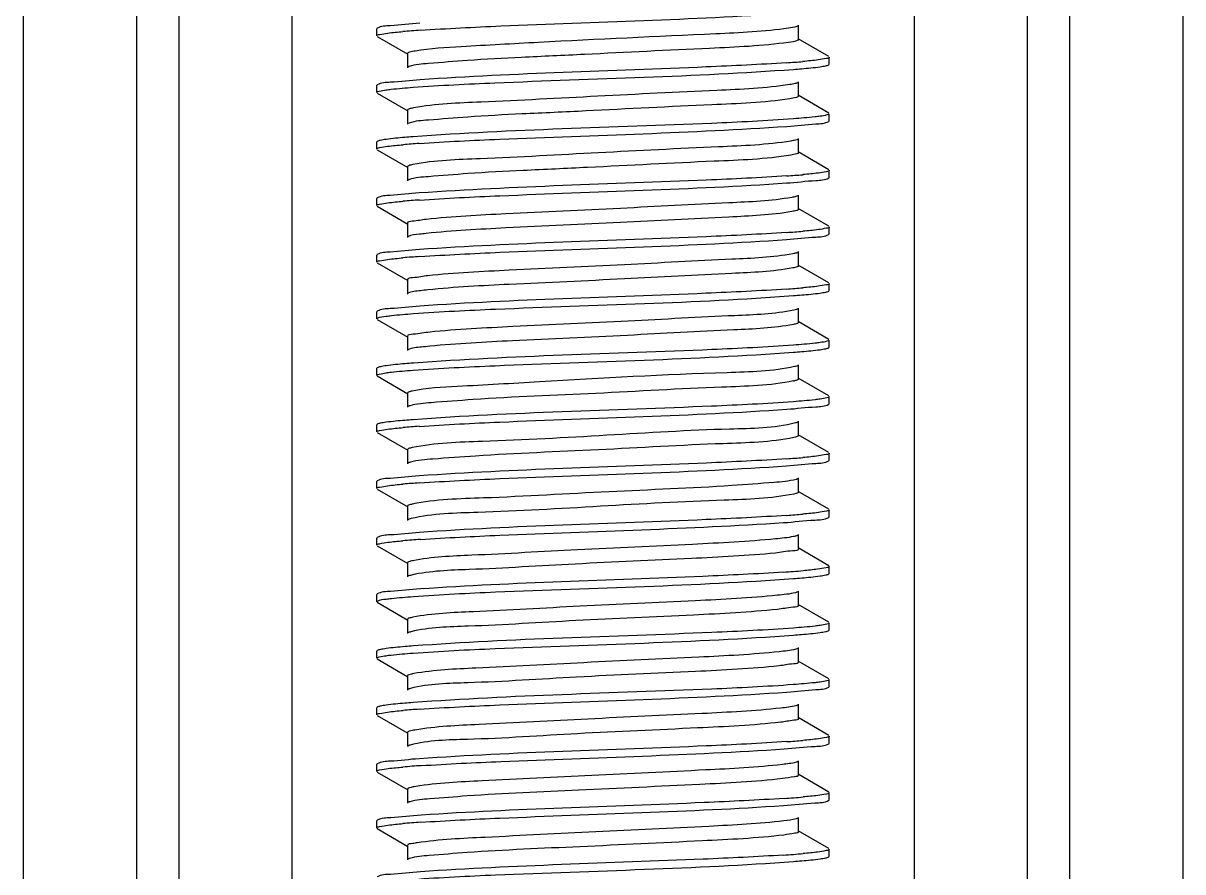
# Model space of a CAD drawing. Extents: x -409572 to -157272, y 600795 to 878326.
# Drawn here: x -397030.8 to -396725.7, y 819853.9 to 820077.1 of the extents above; entities that cross this region are included whole.
import ezdxf

# ---------------------------------------------------------------- set-up
doc = ezdxf.new("R2010")
doc.units = 0
doc.header["$LTSCALE"] = 1000
doc.header["$MEASUREMENT"] = 0
doc.layers.get('0').update_dxf_attribs({"linetype": 'CONTINUOUS'})

msp = doc.modelspace()

# ---------------------------------------------------------------- linework, layer by layer
at = {"linetype": 'CONTINUOUS'}
for p, q in [((-397030.76, 822308.34), (-397030.76, 819345.2)), ((-397000.99, 822308.34), (-397000.99, 819345.2)), ((-396989.83, 822308.34), (-396989.83, 819345.2)), ((-396960.07, 822308.34), (-396960.07, 819345.2)), ((-396796.35, 822308.34), (-396796.35, 819345.2)), ((-396766.59, 822308.34), (-396766.59, 819345.2)), ((-396755.43, 822308.34), (-396755.43, 819345.2)), ((-396725.66, 822308.34), (-396725.66, 819345.2)), ((-396826.73, 820072.83), (-396826.73, 820076.55)), ((-396937.6, 820075.78), (-396937.74, 820075.62)), ((-396937.74, 820073.76), (-396937.74, 820075.62)), ((-396937.74, 820073.76), (-396937.74, 820075.62)), ((-396937.6, 820073.59), (-396929.52, 820068.92)), ((-396818.82, 820068.34), (-396826.9, 820073.01)), ((-396929.69, 820069.11), (-396929.69, 820065.39)), ((-396818.68, 820066.32), (-396818.68, 820068.18)), ((-396818.68, 820066.32), (-396818.68, 820068.18)), ((-396818.82, 820066.15), (-396818.68, 820066.32)), ((-396826.73, 820057.94), (-396826.73, 820061.66)), ((-396937.6, 820060.9), (-396937.74, 820060.73)), ((-396937.74, 820058.87), (-396937.74, 820060.73)), ((-396937.74, 820058.87), (-396937.74, 820060.73)), ((-396937.6, 820058.71), (-396929.52, 820054.03)), ((-396818.82, 820053.46), (-396826.9, 820058.13)), ((-396929.69, 820054.22), (-396929.69, 820050.5)), ((-396818.68, 820051.43), (-396818.68, 820053.29)), ((-396818.68, 820051.43), (-396818.68, 820053.29)), ((-396929.25, 820050.81), (-396929.52, 820050.69)), ((-396818.82, 820051.27), (-396818.68, 820051.43)), ((-396937.6, 820046.01), (-396937.74, 820045.85)), ((-396937.74, 820043.99), (-396937.74, 820045.85)), ((-396937.74, 820043.99), (-396937.74, 820045.85)), ((-396826.73, 820043.06), (-396826.73, 820046.78)), ((-396937.6, 820043.83), (-396929.52, 820039.15)), ((-396818.82, 820038.57), (-396826.9, 820043.25)), ((-396929.69, 820039.34), (-396929.69, 820035.62)), ((-396818.68, 820036.55), (-396818.68, 820038.41)), ((-396818.68, 820036.55), (-396818.68, 820038.41)), ((-396929.28, 820035.92), (-396929.52, 820035.81)), ((-396818.82, 820036.39), (-396818.68, 820036.55)), ((-396937.6, 820031.13), (-396937.74, 820030.97)), ((-396937.74, 820029.11), (-396937.74, 820030.97)), ((-396937.74, 820029.11), (-396937.74, 820030.97)), ((-396826.73, 820028.18), (-396826.73, 820031.9)), ((-396937.6, 820028.94), (-396929.52, 820024.27)), ((-396818.82, 820023.69), (-396826.9, 820028.37)), ((-396929.69, 820024.46), (-396929.69, 820020.74)), ((-396818.82, 820021.5), (-396818.68, 820021.67)), ((-396818.68, 820021.67), (-396818.68, 820023.53)), ((-396818.68, 820021.67), (-396818.68, 820023.53)), ((-396937.6, 820016.25), (-396937.74, 820016.09)), ((-396937.74, 820014.22), (-396937.74, 820016.09)), ((-396937.74, 820014.22), (-396937.74, 820016.09)), ((-396826.73, 820013.29), (-396826.73, 820017.02)), ((-396937.6, 820014.06), (-396929.52, 820009.39)), ((-396818.82, 820008.81), (-396826.9, 820013.48)), ((-396929.69, 820009.57), (-396929.69, 820005.85)), ((-396818.82, 820006.62), (-396818.68, 820006.78)), ((-396818.68, 820006.78), (-396818.68, 820008.64)), ((-396818.68, 820006.78), (-396818.68, 820008.64)), ((-396937.6, 820001.37), (-396937.74, 820001.2)), ((-396937.74, 819999.34), (-396937.74, 820001.2)), ((-396937.74, 819999.34), (-396937.74, 820001.2)), ((-396826.73, 819998.41), (-396826.73, 820002.13)), ((-396937.6, 819999.18), (-396929.52, 819994.5)), ((-396818.82, 819993.92), (-396826.9, 819998.6)), ((-396929.69, 819994.69), (-396929.69, 819990.97)), ((-396818.82, 819991.74), (-396818.68, 819991.9)), ((-396818.68, 819991.9), (-396818.68, 819993.76)), ((-396818.68, 819991.9), (-396818.68, 819993.76)), ((-396937.6, 819986.48), (-396937.74, 819986.32)), ((-396937.74, 819984.46), (-396937.74, 819986.32)), ((-396937.74, 819984.46), (-396937.74, 819986.32)), ((-396826.73, 819983.53), (-396826.73, 819987.25)), ((-396937.6, 819984.3), (-396929.52, 819979.62)), ((-396818.82, 819979.04), (-396826.9, 819983.72)), ((-396929.69, 819979.81), (-396929.69, 819976.09)), ((-396818.68, 819977.02), (-396818.68, 819978.88)), ((-396818.68, 819977.02), (-396818.68, 819978.88)), ((-396818.82, 819976.85), (-396818.68, 819977.02)), ((-396937.6, 819971.6), (-396937.74, 819971.44)), ((-396937.74, 819969.58), (-396937.74, 819971.44)), ((-396937.74, 819969.58), (-396937.74, 819971.44)), ((-396826.73, 819968.65), (-396826.73, 819972.37)), ((-396937.6, 819969.41), (-396929.52, 819964.74)), ((-396827.59, 819968.21), (-396828.01, 819968.12)), ((-396818.82, 819964.16), (-396826.9, 819968.83)), ((-396929.69, 819964.92), (-396929.69, 819961.2)), ((-396818.68, 819962.13), (-396818.68, 819963.99)), ((-396818.68, 819962.13), (-396818.68, 819963.99)), ((-396818.82, 819961.97), (-396818.68, 819962.13)), ((-396826.73, 819953.76), (-396826.73, 819957.48)), ((-396937.6, 819956.72), (-396937.74, 819956.55)), ((-396937.74, 819954.69), (-396937.74, 819956.55)), ((-396937.74, 819954.69), (-396937.74, 819956.55)), ((-396937.6, 819954.53), (-396929.52, 819949.85)), ((-396827.42, 819953.38), (-396827.99, 819953.24)), ((-396818.82, 819949.27), (-396826.9, 819953.95)), ((-396929.69, 819950.04), (-396929.69, 819946.32)), ((-396818.68, 819947.25), (-396818.68, 819949.11)), ((-396818.68, 819947.25), (-396818.68, 819949.11)), ((-396818.82, 819947.09), (-396818.68, 819947.25)), ((-396826.73, 819938.88), (-396826.73, 819942.6)), ((-396937.6, 819941.83), (-396937.74, 819941.67)), ((-396937.74, 819939.81), (-396937.74, 819941.67)), ((-396937.74, 819939.81), (-396937.74, 819941.67)), ((-396937.6, 819939.65), (-396929.52, 819934.97)), ((-396818.82, 819934.39), (-396826.9, 819939.07)), ((-396929.69, 819935.16), (-396929.69, 819931.44)), ((-396818.68, 819932.37), (-396818.68, 819934.23)), ((-396818.68, 819932.37), (-396818.68, 819934.23)), ((-396818.82, 819932.21), (-396818.68, 819932.37)), ((-396937.6, 819926.95), (-396937.74, 819926.79)), ((-396937.74, 819924.93), (-396937.74, 819926.79)), ((-396937.74, 819924.93), (-396937.74, 819926.79)), ((-396826.73, 819924), (-396826.73, 819927.72)), ((-396937.6, 819924.76), (-396929.52, 819920.09)), ((-396818.82, 819919.51), (-396826.9, 819924.18)), ((-396929.69, 819920.28), (-396929.69, 819916.56)), ((-396818.68, 819917.49), (-396818.68, 819919.35)), ((-396818.68, 819917.49), (-396818.68, 819919.35)), ((-396818.82, 819917.32), (-396818.68, 819917.49)), ((-396937.6, 819912.07), (-396937.74, 819911.9)), ((-396937.74, 819910.04), (-396937.74, 819911.9)), ((-396937.74, 819910.04), (-396937.74, 819911.9)), ((-396826.73, 819909.11), (-396826.73, 819912.83)), ((-396937.6, 819909.88), (-396929.52, 819905.2)), ((-396818.82, 819904.63), (-396826.9, 819909.3)), ((-396929.69, 819905.39), (-396929.69, 819901.67)), ((-396818.82, 819902.44), (-396818.68, 819902.6)), ((-396818.68, 819902.6), (-396818.68, 819904.46)), ((-396818.68, 819902.6), (-396818.68, 819904.46)), ((-396937.6, 819897.18), (-396937.74, 819897.02)), ((-396937.74, 819895.16), (-396937.74, 819897.02)), ((-396937.74, 819895.16), (-396937.74, 819897.02)), ((-396826.73, 819894.23), (-396826.73, 819897.95)), ((-396937.6, 819895), (-396929.52, 819890.32)), ((-396818.82, 819889.74), (-396826.9, 819894.42)), ((-396929.69, 819890.51), (-396929.69, 819886.79)), ((-396818.82, 819887.56), (-396818.68, 819887.72)), ((-396818.68, 819887.72), (-396818.68, 819889.58)), ((-396818.68, 819887.72), (-396818.68, 819889.58)), ((-396937.6, 819882.3), (-396937.74, 819882.14)), ((-396937.74, 819880.28), (-396937.74, 819882.14)), ((-396937.74, 819880.28), (-396937.74, 819882.14)), ((-396826.73, 819879.35), (-396826.73, 819883.07)), ((-396937.6, 819880.11), (-396929.52, 819875.44)), ((-396818.82, 819874.86), (-396826.9, 819879.54)), ((-396929.69, 819875.63), (-396929.69, 819871.91)), ((-396818.82, 819872.67), (-396818.68, 819872.84)), ((-396818.68, 819872.84), (-396818.68, 819874.7)), ((-396818.68, 819872.84), (-396818.68, 819874.7)), ((-396937.6, 819867.42), (-396937.74, 819867.26)), ((-396937.74, 819865.39), (-396937.74, 819867.26)), ((-396937.74, 819865.39), (-396937.74, 819867.26)), ((-396826.73, 819864.46), (-396826.73, 819868.19)), ((-396937.6, 819865.23), (-396929.52, 819860.56)), ((-396818.82, 819859.98), (-396826.9, 819864.65)), ((-396929.69, 819860.74), (-396929.69, 819857.02)), ((-396818.68, 819857.95), (-396818.68, 819859.81)), ((-396818.68, 819857.95), (-396818.68, 819859.81)), ((-396818.82, 819857.79), (-396818.68, 819857.95))]:
    msp.add_line(p, q, dxfattribs=at)
for centre, radius, start, end in [((-396909.14, 819816.66), 259.16, 93.7954, 94.806), ((-396847.05, 820322.41), 256.29, 273.829, 274.8033), ((-396909.48, 819791.1), 254.94, 93.8436, 94.8035), ((-396846.93, 820291.22), 254.86, 273.8442, 274.8035), ((-396909.44, 819775.67), 255.49, 93.8362, 94.8047), ((-396847.01, 820277.24), 255.76, 273.8345, 274.8034), ((-396909.33, 819759.42), 256.86, 93.8204, 94.8056), ((-396847.04, 820262.84), 256.24, 273.8294, 274.8033), ((-396830.42, 819994.6), 11.85, 281.4996, 282.8069), ((-396909.48, 819716.69), 254.94, 93.8437, 94.8034), ((-396846.93, 820216.77), 254.82, 273.8446, 274.8035), ((-396909.44, 819701.28), 255.46, 93.8365, 94.8046), ((-396847, 820202.8), 255.74, 273.8348, 274.8034), ((-396909.05, 819681.51), 260.36, 93.7887, 94.801), ((-396848.1, 820201.75), 269.61, 273.6947, 274.7994), ((-396909.48, 819642.28), 254.93, 93.8438, 94.8034), ((-396846.93, 820142.32), 254.78, 273.845, 274.8036), ((-396908.77, 819618.47), 263.88, 93.753, 94.8001), ((-396847.85, 820139.08), 266.46, 273.7263, 274.8), ((-396909.04, 819606.98), 260.48, 93.7875, 94.801), ((-396848.09, 820127.24), 269.52, 273.6957, 274.7994)]:
    msp.add_arc(centre, radius, start, end, dxfattribs=at)
for points, knots in [([(-396926.3, 820075.25), (-396919.24, 820075.73), (-396887.12, 820077.27), (-396854.96, 820078.02), (-396829.93, 820079.72)], [0, 0, 0, 0, 0.21997, 1, 1, 1, 1]), ([(-396926.44, 820077.1), (-396929.02, 820076.93), (-396932.64, 820076.42), (-396936.59, 820076.36), (-396937.6, 820075.78)], [0, 0, 0, 0, 0.690434, 1, 1, 1, 1]), ([(-396826.9, 820076.36), (-396827.01, 820076.3), (-396827.82, 820076), (-396828.68, 820075.89), (-396829.41, 820075.78)], [0, 0, 0, 0, 0.145106, 1, 1, 1, 1]), ([(-396937.74, 820073.76), (-396937.74, 820074.03), (-396936.31, 820074.21), (-396935.59, 820074.4), (-396934.86, 820074.5)], [0, 0, 0, 0, 0.271456, 1, 1, 1, 1]), ([(-396829.41, 820075.78), (-396835.75, 820074.86), (-396857.72, 820073.87), (-396886.42, 820072.54), (-396912.76, 820071.07), (-396923.61, 820070.44), (-396927.6, 820069.78)], [0, 0, 0, 0, 0.195214, 0.66949, 0.876579, 1, 1, 1, 1]), ([(-396829.41, 820072.06), (-396836.28, 820071.07), (-396854.23, 820070.33), (-396877.64, 820069.13), (-396898.87, 820068.13), (-396912.58, 820067.47), (-396922.38, 820066.59), (-396927.59, 820066.26), (-396929.22, 820065.7)], [0, 0, 0, 0, 0.2081, 0.537452, 0.703534, 0.845734, 0.94828, 1, 1, 1, 1]), ([(-396826.73, 820072.83), (-396826.73, 820072.74), (-396827.67, 820072.12), (-396828.56, 820072.18), (-396829.41, 820072.06)], [0, 0, 0, 0, 0.090621, 1, 1, 1, 1]), ([(-396927.6, 820069.78), (-396928.13, 820069.7), (-396928.69, 820069.56), (-396929.69, 820069.31), (-396929.69, 820069.11)], [0, 0, 0, 0, 0.718866, 1, 1, 1, 1]), ([(-396818.68, 820068.18), (-396818.68, 820067.9), (-396820.11, 820067.73), (-396820.83, 820067.53), (-396821.56, 820067.44)], [0, 0, 0, 0, 0.27149, 1, 1, 1, 1]), ([(-396929.22, 820065.7), (-396929.28, 820065.68), (-396929.38, 820065.65), (-396929.48, 820065.6), (-396929.52, 820065.57)], [0, 0, 0, 0, 0.55363, 1, 1, 1, 1]), ([(-396928.2, 820060.23), (-396921.02, 820060.76), (-396887.66, 820062.39), (-396854.25, 820063.04), (-396828.12, 820064.96)], [0, 0, 0, 0, 0.21564, 1, 1, 1, 1]), ([(-396829.93, 820066.7), (-396836.96, 820066.22), (-396869.08, 820064.67), (-396901.24, 820063.92), (-396926.3, 820062.23)], [0, 0, 0, 0, 0.218927, 1, 1, 1, 1]), ([(-396828.12, 820064.96), (-396827.4, 820065.02), (-396825.05, 820065.2), (-396822.7, 820065.41), (-396821.09, 820065.64)], [0, 0, 0, 0, 0.30751, 1, 1, 1, 1]), ([(-396821.09, 820065.64), (-396820.59, 820065.71), (-396819.83, 820065.84), (-396819.06, 820066.01), (-396818.82, 820066.15)], [0, 0, 0, 0, 0.642991, 1, 1, 1, 1]), ([(-396926.3, 820062.23), (-396928.92, 820062.05), (-396932.58, 820061.54), (-396936.58, 820061.48), (-396937.6, 820060.9)], [0, 0, 0, 0, 0.690663, 1, 1, 1, 1]), ([(-396826.9, 820061.48), (-396827.13, 820061.34), (-396827.88, 820061.15), (-396828.62, 820061.02), (-396829.09, 820060.94)], [0, 0, 0, 0, 0.36416, 1, 1, 1, 1]), ([(-396937.74, 820058.87), (-396937.74, 820059.11), (-396936.54, 820059.31), (-396935.91, 820059.47), (-396935.3, 820059.55)], [0, 0, 0, 0, 0.274278, 1, 1, 1, 1]), ([(-396935.3, 820059.55), (-396934.85, 820059.62), (-396932.49, 820059.91), (-396930.12, 820060.09), (-396928.2, 820060.23)], [0, 0, 0, 0, 0.191483, 1, 1, 1, 1]), ([(-396829.09, 820060.94), (-396835.43, 820059.97), (-396852.31, 820059.26), (-396879.38, 820057.92), (-396905.94, 820056.45), (-396922.21, 820055.9), (-396928.06, 820054.82)], [0, 0, 0, 0, 0.194105, 0.509785, 0.82001, 1, 1, 1, 1]), ([(-396826.73, 820057.94), (-396826.73, 820057.71), (-396827.87, 820057.47), (-396828.5, 820057.32), (-396829.09, 820057.22)], [0, 0, 0, 0, 0.278319, 1, 1, 1, 1]), ([(-396829.09, 820057.22), (-396835.86, 820056.18), (-396853.79, 820055.5), (-396877.23, 820054.26), (-396898.64, 820053.26), (-396912.5, 820052.59), (-396922.37, 820051.7), (-396927.62, 820051.39), (-396929.25, 820050.81)], [0, 0, 0, 0, 0.204575, 0.534732, 0.702004, 0.845303, 0.948449, 1, 1, 1, 1]), ([(-396928.06, 820054.82), (-396928.47, 820054.74), (-396928.93, 820054.64), (-396929.69, 820054.39), (-396929.69, 820054.22)], [0, 0, 0, 0, 0.712667, 1, 1, 1, 1]), ([(-396828.12, 820051.94), (-396835.29, 820051.41), (-396868.65, 820049.79), (-396902.06, 820049.13), (-396928.2, 820047.21)], [0, 0, 0, 0, 0.215051, 1, 1, 1, 1]), ([(-396821.09, 820052.62), (-396821.53, 820052.55), (-396823.87, 820052.27), (-396826.22, 820052.08), (-396828.12, 820051.94)], [0, 0, 0, 0, 0.191313, 1, 1, 1, 1]), ([(-396818.68, 820053.29), (-396818.68, 820053.06), (-396819.86, 820052.86), (-396820.48, 820052.7), (-396821.09, 820052.62)], [0, 0, 0, 0, 0.274533, 1, 1, 1, 1]), ([(-396926.57, 820045.47), (-396919.52, 820045.95), (-396887.27, 820047.5), (-396854.99, 820048.24), (-396829.85, 820049.96)], [0, 0, 0, 0, 0.219067, 1, 1, 1, 1]), ([(-396829.85, 820049.96), (-396827.29, 820050.13), (-396823.72, 820050.63), (-396819.82, 820050.7), (-396818.82, 820051.27)], [0, 0, 0, 0, 0.690176, 1, 1, 1, 1]), ([(-396935.3, 820046.53), (-396935.8, 820046.46), (-396936.57, 820046.33), (-396937.36, 820046.15), (-396937.6, 820046.01)], [0, 0, 0, 0, 0.643579, 1, 1, 1, 1]), ([(-396928.2, 820047.21), (-396928.93, 820047.16), (-396931.3, 820046.97), (-396933.67, 820046.76), (-396935.3, 820046.53)], [0, 0, 0, 0, 0.307323, 1, 1, 1, 1]), ([(-396828.79, 820046.11), (-396835.06, 820045.08), (-396852.01, 820044.42), (-396879.25, 820043.05), (-396906.02, 820041.53), (-396922.42, 820041.04), (-396928.24, 820039.9)], [0, 0, 0, 0, 0.1914, 0.508904, 0.82143, 1, 1, 1, 1]), ([(-396826.9, 820046.59), (-396827.11, 820046.47), (-396827.75, 820046.3), (-396828.39, 820046.18), (-396828.79, 820046.11)], [0, 0, 0, 0, 0.370146, 1, 1, 1, 1]), ([(-396937.74, 820043.99), (-396937.74, 820044.26), (-396936.32, 820044.44), (-396935.6, 820044.63), (-396934.88, 820044.73)], [0, 0, 0, 0, 0.271597, 1, 1, 1, 1]), ([(-396826.73, 820043.06), (-396826.74, 820042.85), (-396827.71, 820042.61), (-396828.27, 820042.47), (-396828.79, 820042.39)], [0, 0, 0, 0, 0.281673, 1, 1, 1, 1]), ([(-396928.24, 820039.9), (-396928.61, 820039.83), (-396929.03, 820039.73), (-396929.69, 820039.49), (-396929.69, 820039.34)], [0, 0, 0, 0, 0.709469, 1, 1, 1, 1]), ([(-396828.79, 820042.39), (-396835.45, 820041.29), (-396853.35, 820040.67), (-396876.81, 820039.39), (-396898.39, 820038.38), (-396912.4, 820037.72), (-396922.35, 820036.81), (-396927.65, 820036.51), (-396929.28, 820035.92)], [0, 0, 0, 0, 0.200932, 0.531835, 0.700309, 0.844745, 0.948548, 1, 1, 1, 1]), ([(-396829.85, 820036.93), (-396836.9, 820036.45), (-396869.14, 820034.9), (-396901.42, 820034.16), (-396926.57, 820032.44)], [0, 0, 0, 0, 0.219037, 1, 1, 1, 1]), ([(-396818.68, 820038.41), (-396818.68, 820038.14), (-396820.1, 820037.96), (-396820.82, 820037.77), (-396821.53, 820037.67)], [0, 0, 0, 0, 0.27161, 1, 1, 1, 1]), ([(-396926.53, 820030.59), (-396919.48, 820031.07), (-396887.27, 820032.62), (-396855.02, 820033.36), (-396829.9, 820035.07)], [0, 0, 0, 0, 0.219143, 1, 1, 1, 1]), ([(-396829.9, 820035.07), (-396827.34, 820035.25), (-396823.74, 820035.74), (-396819.82, 820035.81), (-396818.82, 820036.39)], [0, 0, 0, 0, 0.690266, 1, 1, 1, 1]), ([(-396926.57, 820032.44), (-396929.12, 820032.27), (-396932.7, 820031.77), (-396936.6, 820031.7), (-396937.6, 820031.13)], [0, 0, 0, 0, 0.690196, 1, 1, 1, 1]), ([(-396828.51, 820031.27), (-396833.98, 820030.31), (-396849.1, 820029.71), (-396874.15, 820028.31), (-396900.71, 820027.12), (-396917.77, 820026.25), (-396924.73, 820025.5)], [0, 0, 0, 0, 0.172879, 0.468878, 0.781995, 1, 1, 1, 1]), ([(-396826.9, 820031.71), (-396827.08, 820031.6), (-396827.62, 820031.45), (-396828.17, 820031.33), (-396828.51, 820031.27)], [0, 0, 0, 0, 0.376739, 1, 1, 1, 1]), ([(-396937.74, 820029.11), (-396937.74, 820029.38), (-396936.33, 820029.56), (-396935.61, 820029.75), (-396934.89, 820029.84)], [0, 0, 0, 0, 0.271633, 1, 1, 1, 1]), ([(-396828.51, 820027.55), (-396833.98, 820026.59), (-396849.1, 820025.98), (-396874.15, 820024.59), (-396900.71, 820023.4), (-396917.77, 820022.53), (-396924.73, 820021.78)], [0, 0, 0, 0, 0.172879, 0.468878, 0.781995, 1, 1, 1, 1]), ([(-396826.73, 820028.18), (-396826.74, 820028), (-396827.56, 820027.75), (-396828.06, 820027.63), (-396828.51, 820027.55)], [0, 0, 0, 0, 0.285344, 1, 1, 1, 1]), ([(-396924.73, 820025.5), (-396925.97, 820025.37), (-396927.15, 820025.01), (-396929.69, 820024.91), (-396929.69, 820024.46)], [0, 0, 0, 0, 0.733223, 1, 1, 1, 1]), ([(-396924.73, 820021.78), (-396925.33, 820021.72), (-396926.92, 820021.48), (-396928.64, 820021.44), (-396929.52, 820020.92)], [0, 0, 0, 0, 0.372684, 1, 1, 1, 1]), ([(-396829.9, 820022.05), (-396836.95, 820021.57), (-396869.16, 820020.02), (-396901.41, 820019.27), (-396926.53, 820017.56)], [0, 0, 0, 0, 0.219178, 1, 1, 1, 1]), ([(-396829.93, 820020.19), (-396827.36, 820020.36), (-396823.75, 820020.86), (-396819.82, 820020.93), (-396818.82, 820021.5)], [0, 0, 0, 0, 0.690313, 1, 1, 1, 1]), ([(-396818.68, 820023.53), (-396818.68, 820023.26), (-396820.11, 820023.08), (-396820.83, 820022.88), (-396821.55, 820022.79)], [0, 0, 0, 0, 0.271534, 1, 1, 1, 1]), ([(-396926.44, 820015.71), (-396919.39, 820016.19), (-396887.22, 820017.74), (-396855.01, 820018.48), (-396829.93, 820020.19)], [0, 0, 0, 0, 0.219437, 1, 1, 1, 1]), ([(-396926.53, 820017.56), (-396929.09, 820017.39), (-396932.68, 820016.89), (-396936.6, 820016.82), (-396937.6, 820016.25)], [0, 0, 0, 0, 0.690275, 1, 1, 1, 1]), ([(-396828.25, 820016.44), (-396833.54, 820015.43), (-396848.41, 820014.89), (-396873.24, 820013.45), (-396899.91, 820012.28), (-396917.16, 820011.4), (-396924.28, 820010.67)], [0, 0, 0, 0, 0.167774, 0.461831, 0.776883, 1, 1, 1, 1]), ([(-396826.9, 820016.83), (-396827.05, 820016.74), (-396827.51, 820016.59), (-396827.97, 820016.49), (-396828.25, 820016.44)], [0, 0, 0, 0, 0.384134, 1, 1, 1, 1]), ([(-396937.74, 820014.22), (-396937.74, 820014.49), (-396936.32, 820014.67), (-396935.6, 820014.87), (-396934.89, 820014.96)], [0, 0, 0, 0, 0.271588, 1, 1, 1, 1]), ([(-396828.25, 820012.72), (-396833.54, 820011.71), (-396848.41, 820011.17), (-396873.24, 820009.73), (-396899.91, 820008.56), (-396917.16, 820007.68), (-396924.28, 820006.95)], [0, 0, 0, 0, 0.167774, 0.461831, 0.776883, 1, 1, 1, 1]), ([(-396826.74, 820013.29), (-396826.74, 820013.14), (-396827.43, 820012.89), (-396827.87, 820012.79), (-396828.25, 820012.72)], [0, 0, 0, 0, 0.289775, 1, 1, 1, 1]), ([(-396924.28, 820010.67), (-396925.63, 820010.53), (-396926.91, 820010.12), (-396929.69, 820010.07), (-396929.68, 820009.57)], [0, 0, 0, 0, 0.734072, 1, 1, 1, 1]), ([(-396924.28, 820006.95), (-396924.94, 820006.88), (-396926.67, 820006.63), (-396928.56, 820006.6), (-396929.52, 820006.04)], [0, 0, 0, 0, 0.374658, 1, 1, 1, 1]), ([(-396829.93, 820007.16), (-396836.97, 820006.68), (-396869.14, 820005.14), (-396901.35, 820004.39), (-396926.44, 820002.69)], [0, 0, 0, 0, 0.219145, 1, 1, 1, 1]), ([(-396828.09, 820005.43), (-396827.37, 820005.49), (-396825.03, 820005.67), (-396822.69, 820005.88), (-396821.08, 820006.11)], [0, 0, 0, 0, 0.307527, 1, 1, 1, 1]), ([(-396818.68, 820008.64), (-396818.68, 820008.37), (-396820.11, 820008.19), (-396820.83, 820008), (-396821.56, 820007.9)], [0, 0, 0, 0, 0.271494, 1, 1, 1, 1]), ([(-396821.08, 820006.11), (-396820.59, 820006.18), (-396819.83, 820006.31), (-396819.06, 820006.48), (-396818.82, 820006.62)], [0, 0, 0, 0, 0.642834, 1, 1, 1, 1]), ([(-396928.1, 820000.71), (-396920.91, 820001.23), (-396887.57, 820002.86), (-396854.18, 820003.51), (-396828.09, 820005.43)], [0, 0, 0, 0, 0.216129, 1, 1, 1, 1]), ([(-396937.74, 819999.34), (-396937.74, 819999.42), (-396936.86, 819999.97), (-396936.05, 819999.92), (-396935.27, 820000.03)], [0, 0, 0, 0, 0.088901, 1, 1, 1, 1]), ([(-396926.44, 820002.69), (-396929.02, 820002.51), (-396932.65, 820002.01), (-396936.59, 820001.94), (-396937.6, 820001.37)], [0, 0, 0, 0, 0.690428, 1, 1, 1, 1]), ([(-396935.27, 820000.03), (-396934.81, 820000.09), (-396932.43, 820000.38), (-396930.04, 820000.57), (-396928.1, 820000.71)], [0, 0, 0, 0, 0.191572, 1, 1, 1, 1]), ([(-396828.01, 820001.6), (-396833.11, 820000.55), (-396847.74, 820000.08), (-396872.33, 819998.59), (-396899.11, 819997.45), (-396916.54, 819996.55), (-396923.81, 819995.83)], [0, 0, 0, 0, 0.162646, 0.454753, 0.771748, 1, 1, 1, 1]), ([(-396826.9, 820001.94), (-396827.03, 820001.87), (-396827.4, 820001.74), (-396827.78, 820001.65), (-396828.01, 820001.6)], [0, 0, 0, 0, 0.392529, 1, 1, 1, 1]), ([(-396828.11, 819997.86), (-396833.26, 819996.83), (-396847.93, 819996.33), (-396872.52, 819994.87), (-396899.22, 819993.72), (-396916.57, 819992.83), (-396923.81, 819992.11)], [0, 0, 0, 0, 0.164346, 0.456483, 0.772538, 1, 1, 1, 1]), ([(-396826.73, 819998.41), (-396826.73, 819998.26), (-396827.36, 819998.02), (-396827.76, 819997.93), (-396828.11, 819997.86)], [0, 0, 0, 0, 0.292517, 1, 1, 1, 1]), ([(-396923.81, 819995.83), (-396925.27, 819995.69), (-396926.65, 819995.24), (-396929.69, 819995.22), (-396929.68, 819994.69)], [0, 0, 0, 0, 0.734772, 1, 1, 1, 1]), ([(-396923.81, 819992.11), (-396924.53, 819992.04), (-396926.42, 819991.77), (-396928.48, 819991.76), (-396929.52, 819991.16)], [0, 0, 0, 0, 0.376452, 1, 1, 1, 1]), ([(-396828.09, 819992.41), (-396835.24, 819991.88), (-396868.57, 819990.26), (-396901.96, 819989.59), (-396928.1, 819987.69)], [0, 0, 0, 0, 0.214712, 1, 1, 1, 1]), ([(-396828.12, 819990.55), (-396827.4, 819990.6), (-396825.05, 819990.79), (-396822.7, 819991), (-396821.09, 819991.22)], [0, 0, 0, 0, 0.307511, 1, 1, 1, 1]), ([(-396821.08, 819993.09), (-396821.52, 819993.02), (-396823.85, 819992.74), (-396826.2, 819992.55), (-396828.09, 819992.41)], [0, 0, 0, 0, 0.191302, 1, 1, 1, 1]), ([(-396821.09, 819991.22), (-396820.59, 819991.29), (-396819.83, 819991.43), (-396819.06, 819991.6), (-396818.82, 819991.74)], [0, 0, 0, 0, 0.642987, 1, 1, 1, 1]), ([(-396818.68, 819993.76), (-396818.68, 819993.53), (-396819.85, 819993.33), (-396820.47, 819993.17), (-396821.08, 819993.09)], [0, 0, 0, 0, 0.274605, 1, 1, 1, 1]), ([(-396928.2, 819985.82), (-396921.01, 819986.34), (-396887.65, 819987.97), (-396854.25, 819988.63), (-396828.12, 819990.55)], [0, 0, 0, 0, 0.215653, 1, 1, 1, 1]), ([(-396937.74, 819984.46), (-396937.74, 819984.69), (-396936.54, 819984.89), (-396935.91, 819985.05), (-396935.3, 819985.14)], [0, 0, 0, 0, 0.274271, 1, 1, 1, 1]), ([(-396935.27, 819987), (-396935.78, 819986.93), (-396936.56, 819986.8), (-396937.35, 819986.62), (-396937.6, 819986.48)], [0, 0, 0, 0, 0.644071, 1, 1, 1, 1]), ([(-396935.3, 819985.14), (-396934.85, 819985.2), (-396932.49, 819985.49), (-396930.11, 819985.68), (-396928.2, 819985.82)], [0, 0, 0, 0, 0.191488, 1, 1, 1, 1]), ([(-396928.1, 819987.69), (-396928.84, 819987.63), (-396931.23, 819987.45), (-396933.62, 819987.23), (-396935.27, 819987)], [0, 0, 0, 0, 0.307216, 1, 1, 1, 1]), ([(-396827.79, 819986.77), (-396833.58, 819985.45), (-396856.19, 819985.02), (-396885.69, 819983.28), (-396913.3, 819981.67), (-396924.54, 819981.15), (-396928.44, 819980.33)], [0, 0, 0, 0, 0.176446, 0.666999, 0.881663, 1, 1, 1, 1]), ([(-396826.9, 819987.06), (-396827.01, 819987), (-396827.31, 819986.89), (-396827.61, 819986.81), (-396827.79, 819986.77)], [0, 0, 0, 0, 0.401923, 1, 1, 1, 1]), ([(-396828.06, 819982.99), (-396834.24, 819981.73), (-396851.73, 819981.34), (-396879.75, 819979.58), (-396905.34, 819978.7), (-396921.6, 819977.38), (-396927.24, 819977), (-396929.07, 819976.45)], [0, 0, 0, 0, 0.18687, 0.514831, 0.834376, 0.943334, 1, 1, 1, 1]), ([(-396826.74, 819983.53), (-396826.74, 819983.41), (-396827.19, 819983.19), (-396827.52, 819983.11), (-396827.79, 819983.05)], [0, 0, 0, 0, 0.301807, 1, 1, 1, 1]), ([(-396928.44, 819980.33), (-396928.76, 819980.26), (-396929.13, 819980.18), (-396929.68, 819979.94), (-396929.68, 819979.81)], [0, 0, 0, 0, 0.704889, 1, 1, 1, 1]), ([(-396818.68, 819978.88), (-396818.68, 819978.65), (-396819.86, 819978.45), (-396820.48, 819978.29), (-396821.09, 819978.2)], [0, 0, 0, 0, 0.274535, 1, 1, 1, 1]), ([(-396929.07, 819976.45), (-396929.16, 819976.43), (-396929.31, 819976.38), (-396929.46, 819976.31), (-396929.52, 819976.28)], [0, 0, 0, 0, 0.569367, 1, 1, 1, 1]), ([(-396828.12, 819977.53), (-396835.29, 819977), (-396868.64, 819975.37), (-396902.05, 819974.71), (-396928.2, 819972.8)], [0, 0, 0, 0, 0.215042, 1, 1, 1, 1]), ([(-396926.57, 819971.05), (-396919.52, 819971.53), (-396887.27, 819973.09), (-396854.99, 819973.83), (-396829.84, 819975.54)], [0, 0, 0, 0, 0.219068, 1, 1, 1, 1]), ([(-396829.84, 819975.54), (-396827.29, 819975.72), (-396823.71, 819976.21), (-396819.82, 819976.28), (-396818.82, 819976.85)], [0, 0, 0, 0, 0.690173, 1, 1, 1, 1]), ([(-396821.09, 819978.2), (-396821.53, 819978.14), (-396823.87, 819977.85), (-396826.22, 819977.66), (-396828.12, 819977.53)], [0, 0, 0, 0, 0.191313, 1, 1, 1, 1]), ([(-396928.2, 819972.8), (-396928.93, 819972.74), (-396931.3, 819972.56), (-396933.67, 819972.35), (-396935.3, 819972.12)], [0, 0, 0, 0, 0.307318, 1, 1, 1, 1]), ([(-396937.74, 819969.58), (-396937.74, 819969.85), (-396936.32, 819970.02), (-396935.6, 819970.22), (-396934.88, 819970.31)], [0, 0, 0, 0, 0.271594, 1, 1, 1, 1]), ([(-396935.3, 819972.12), (-396935.8, 819972.05), (-396936.57, 819971.91), (-396937.36, 819971.74), (-396937.6, 819971.6)], [0, 0, 0, 0, 0.643594, 1, 1, 1, 1]), ([(-396827.59, 819971.93), (-396833.21, 819970.51), (-396849.98, 819970.39), (-396877.34, 819968.63), (-396905.15, 819967.11), (-396922.37, 819966.71), (-396928.42, 819965.45)], [0, 0, 0, 0, 0.172051, 0.492047, 0.816531, 1, 1, 1, 1]), ([(-396826.9, 819972.18), (-396826.99, 819972.13), (-396827.22, 819972.03), (-396827.45, 819971.97), (-396827.59, 819971.93)], [0, 0, 0, 0, 0.41269, 1, 1, 1, 1]), ([(-396828.01, 819968.12), (-396834.1, 819966.85), (-396851.4, 819966.48), (-396879.24, 819964.73), (-396904.76, 819963.82), (-396921.2, 819962.56), (-396926.96, 819962.13), (-396928.9, 819961.62)], [0, 0, 0, 0, 0.184387, 0.509861, 0.829743, 0.940495, 1, 1, 1, 1]), ([(-396826.74, 819968.65), (-396826.74, 819968.54), (-396827.09, 819968.34), (-396827.37, 819968.27), (-396827.59, 819968.21)], [0, 0, 0, 0, 0.310032, 1, 1, 1, 1]), ([(-396928.42, 819965.45), (-396928.74, 819965.38), (-396929.12, 819965.3), (-396929.68, 819965.06), (-396929.68, 819964.92)], [0, 0, 0, 0, 0.705216, 1, 1, 1, 1]), ([(-396818.68, 819963.99), (-396818.68, 819963.73), (-396820.1, 819963.55), (-396820.82, 819963.35), (-396821.53, 819963.26)], [0, 0, 0, 0, 0.271614, 1, 1, 1, 1]), ([(-396928.9, 819961.62), (-396929.03, 819961.59), (-396929.24, 819961.52), (-396929.44, 819961.44), (-396929.52, 819961.39)], [0, 0, 0, 0, 0.58242, 1, 1, 1, 1]), ([(-396829.84, 819962.52), (-396836.9, 819962.04), (-396869.14, 819960.49), (-396901.42, 819959.74), (-396926.57, 819958.03)], [0, 0, 0, 0, 0.219029, 1, 1, 1, 1]), ([(-396926.53, 819956.17), (-396919.48, 819956.65), (-396887.27, 819958.2), (-396855.02, 819958.95), (-396829.9, 819960.66)], [0, 0, 0, 0, 0.219138, 1, 1, 1, 1]), ([(-396829.9, 819960.66), (-396827.34, 819960.83), (-396823.74, 819961.33), (-396819.82, 819961.4), (-396818.82, 819961.97)], [0, 0, 0, 0, 0.690264, 1, 1, 1, 1]), ([(-396926.57, 819958.03), (-396929.12, 819957.85), (-396932.7, 819957.36), (-396936.6, 819957.29), (-396937.6, 819956.72)], [0, 0, 0, 0, 0.690195, 1, 1, 1, 1]), ([(-396826.9, 819957.29), (-396826.97, 819957.26), (-396827.14, 819957.18), (-396827.31, 819957.13), (-396827.42, 819957.1)], [0, 0, 0, 0, 0.425019, 1, 1, 1, 1]), ([(-396937.74, 819954.69), (-396937.74, 819954.96), (-396936.33, 819955.14), (-396935.61, 819955.34), (-396934.89, 819955.43)], [0, 0, 0, 0, 0.271633, 1, 1, 1, 1]), ([(-396827.42, 819957.1), (-396829.29, 819956.56), (-396834.98, 819956.16), (-396851.32, 819954.87), (-396876.88, 819953.98), (-396904.83, 819952.22), (-396922.24, 819951.84), (-396928.38, 819950.58)], [0, 0, 0, 0, 0.057838, 0.167543, 0.487244, 0.814181, 1, 1, 1, 1]), ([(-396827.99, 819953.24), (-396833.99, 819951.98), (-396851.1, 819951.59), (-396878.79, 819950.05), (-396906.18, 819948.36), (-396922.99, 819948.14), (-396928.71, 819946.78)], [0, 0, 0, 0, 0.182223, 0.50526, 0.82533, 1, 1, 1, 1]), ([(-396826.74, 819953.76), (-396826.74, 819953.68), (-396827.01, 819953.49), (-396827.24, 819953.43), (-396827.42, 819953.38)], [0, 0, 0, 0, 0.320305, 1, 1, 1, 1]), ([(-396928.38, 819950.58), (-396928.71, 819950.51), (-396929.1, 819950.42), (-396929.68, 819950.18), (-396929.68, 819950.04)], [0, 0, 0, 0, 0.705925, 1, 1, 1, 1]), ([(-396818.68, 819949.11), (-396818.68, 819948.84), (-396820.11, 819948.66), (-396820.83, 819948.47), (-396821.55, 819948.37)], [0, 0, 0, 0, 0.271536, 1, 1, 1, 1]), ([(-396928.71, 819946.78), (-396928.88, 819946.74), (-396929.15, 819946.67), (-396929.42, 819946.57), (-396929.52, 819946.51)], [0, 0, 0, 0, 0.593796, 1, 1, 1, 1]), ([(-396829.9, 819947.63), (-396836.95, 819947.15), (-396869.16, 819945.6), (-396901.41, 819944.86), (-396926.53, 819943.15)], [0, 0, 0, 0, 0.219177, 1, 1, 1, 1]), ([(-396926.26, 819941.31), (-396919.3, 819941.77), (-396887.45, 819943.31), (-396855.57, 819944.08), (-396830.72, 819945.72)], [0, 0, 0, 0, 0.218817, 1, 1, 1, 1]), ([(-396830.72, 819945.72), (-396827.97, 819945.9), (-396824.11, 819946.43), (-396819.89, 819946.47), (-396818.82, 819947.09)], [0, 0, 0, 0, 0.691533, 1, 1, 1, 1]), ([(-396926.53, 819943.15), (-396929.09, 819942.97), (-396932.69, 819942.48), (-396936.6, 819942.41), (-396937.6, 819941.83)], [0, 0, 0, 0, 0.690271, 1, 1, 1, 1]), ([(-396827.26, 819942.26), (-396827.53, 819942.17), (-396829.36, 819941.77), (-396831.23, 819941.59), (-396832.81, 819941.44)], [0, 0, 0, 0, 0.152407, 1, 1, 1, 1]), ([(-396826.9, 819942.41), (-396826.95, 819942.38), (-396827.07, 819942.33), (-396827.19, 819942.28), (-396827.26, 819942.26)], [0, 0, 0, 0, 0.43932, 1, 1, 1, 1]), ([(-396937.74, 819939.81), (-396937.74, 819940.09), (-396936.27, 819940.26), (-396935.53, 819940.46), (-396934.79, 819940.56)], [0, 0, 0, 0, 0.27108, 1, 1, 1, 1]), ([(-396832.81, 819941.44), (-396840.08, 819940.73), (-396857.46, 819939.84), (-396884.13, 819938.69), (-396908.64, 819937.23), (-396923.22, 819936.73), (-396928.33, 819935.7)], [0, 0, 0, 0, 0.228997, 0.545176, 0.836537, 1, 1, 1, 1]), ([(-396832.81, 819937.72), (-396840.17, 819937), (-396857.75, 819936.1), (-396884.66, 819934.97), (-396909.14, 819933.42), (-396923.64, 819933.04), (-396928.6, 819931.93)], [0, 0, 0, 0, 0.23121, 0.549998, 0.841262, 1, 1, 1, 1]), ([(-396826.73, 819938.88), (-396826.73, 819938.33), (-396829.87, 819938.33), (-396831.3, 819937.86), (-396832.81, 819937.72)], [0, 0, 0, 0, 0.265195, 1, 1, 1, 1]), ([(-396928.33, 819935.7), (-396928.67, 819935.63), (-396929.08, 819935.54), (-396929.68, 819935.3), (-396929.68, 819935.16)], [0, 0, 0, 0, 0.706927, 1, 1, 1, 1]), ([(-396818.68, 819934.23), (-396818.68, 819933.94), (-396820.21, 819933.77), (-396820.97, 819933.56), (-396821.74, 819933.47)], [0, 0, 0, 0, 0.270528, 1, 1, 1, 1]), ([(-396928.6, 819931.93), (-396928.79, 819931.88), (-396929.1, 819931.8), (-396929.41, 819931.69), (-396929.52, 819931.63)], [0, 0, 0, 0, 0.599352, 1, 1, 1, 1]), ([(-396928.1, 819926.29), (-396920.9, 819926.82), (-396887.56, 819928.44), (-396854.18, 819929.09), (-396828.09, 819931.02)], [0, 0, 0, 0, 0.216148, 1, 1, 1, 1]), ([(-396830.72, 819932.7), (-396837.78, 819932.23), (-396869.62, 819930.71), (-396901.5, 819929.95), (-396926.26, 819928.28)], [0, 0, 0, 0, 0.221759, 1, 1, 1, 1]), ([(-396828.09, 819931.02), (-396827.37, 819931.07), (-396825.03, 819931.26), (-396822.69, 819931.47), (-396821.08, 819931.69)], [0, 0, 0, 0, 0.307527, 1, 1, 1, 1]), ([(-396821.08, 819931.69), (-396820.59, 819931.76), (-396819.83, 819931.89), (-396819.06, 819932.07), (-396818.82, 819932.21)], [0, 0, 0, 0, 0.642828, 1, 1, 1, 1]), ([(-396926.26, 819928.28), (-396928.88, 819928.11), (-396932.56, 819927.6), (-396936.58, 819927.54), (-396937.6, 819926.95)], [0, 0, 0, 0, 0.690689, 1, 1, 1, 1]), ([(-396826.9, 819927.53), (-396827.09, 819927.41), (-396828.9, 819926.92), (-396830.73, 819926.77), (-396832.33, 819926.6)], [0, 0, 0, 0, 0.123951, 1, 1, 1, 1]), ([(-396937.74, 819924.93), (-396937.74, 819925), (-396936.86, 819925.56), (-396936.05, 819925.5), (-396935.27, 819925.61)], [0, 0, 0, 0, 0.088892, 1, 1, 1, 1]), ([(-396935.27, 819925.61), (-396934.81, 819925.68), (-396932.43, 819925.96), (-396930.03, 819926.15), (-396928.1, 819926.29)], [0, 0, 0, 0, 0.191574, 1, 1, 1, 1]), ([(-396832.33, 819926.6), (-396839.51, 819925.87), (-396856.83, 819924.99), (-396883.55, 819923.83), (-396908.29, 819922.37), (-396923.06, 819921.86), (-396928.27, 819920.83)], [0, 0, 0, 0, 0.22522, 0.541066, 0.834324, 1, 1, 1, 1]), ([(-396826.74, 819924), (-396826.73, 819923.49), (-396829.62, 819923.45), (-396830.93, 819923.02), (-396832.33, 819922.88)], [0, 0, 0, 0, 0.265624, 1, 1, 1, 1]), ([(-396928.27, 819920.83), (-396928.63, 819920.76), (-396929.04, 819920.67), (-396929.68, 819920.43), (-396929.68, 819920.28)], [0, 0, 0, 0, 0.708145, 1, 1, 1, 1]), ([(-396832.33, 819922.88), (-396839.68, 819922.14), (-396857.36, 819921.23), (-396884.51, 819920.11), (-396909.19, 819918.48), (-396923.83, 819918.2), (-396928.74, 819917.01)], [0, 0, 0, 0, 0.229214, 0.549847, 0.842959, 1, 1, 1, 1]), ([(-396828.09, 819918), (-396835.23, 819917.47), (-396868.57, 819915.84), (-396901.96, 819915.18), (-396928.1, 819913.27)], [0, 0, 0, 0, 0.214698, 1, 1, 1, 1]), ([(-396821.08, 819918.67), (-396821.52, 819918.61), (-396823.85, 819918.32), (-396826.19, 819918.14), (-396828.09, 819918)], [0, 0, 0, 0, 0.191302, 1, 1, 1, 1]), ([(-396818.68, 819919.35), (-396818.68, 819919.12), (-396819.85, 819918.92), (-396820.47, 819918.76), (-396821.08, 819918.67)], [0, 0, 0, 0, 0.274607, 1, 1, 1, 1]), ([(-396928.74, 819917.01), (-396928.9, 819916.97), (-396929.17, 819916.9), (-396929.42, 819916.8), (-396929.52, 819916.74)], [0, 0, 0, 0, 0.591731, 1, 1, 1, 1]), ([(-396928.19, 819911.4), (-396921.01, 819911.93), (-396887.65, 819913.56), (-396854.24, 819914.21), (-396828.12, 819916.13)], [0, 0, 0, 0, 0.215666, 1, 1, 1, 1]), ([(-396828.12, 819916.13), (-396827.4, 819916.19), (-396825.05, 819916.37), (-396822.7, 819916.58), (-396821.09, 819916.81)], [0, 0, 0, 0, 0.307511, 1, 1, 1, 1]), ([(-396821.09, 819916.81), (-396820.59, 819916.88), (-396819.83, 819917.01), (-396819.06, 819917.18), (-396818.82, 819917.32)], [0, 0, 0, 0, 0.642983, 1, 1, 1, 1]), ([(-396935.27, 819912.59), (-396935.78, 819912.52), (-396936.56, 819912.38), (-396937.35, 819912.21), (-396937.6, 819912.07)], [0, 0, 0, 0, 0.644088, 1, 1, 1, 1]), ([(-396928.1, 819913.27), (-396928.83, 819913.22), (-396931.23, 819913.03), (-396933.62, 819912.82), (-396935.27, 819912.59)], [0, 0, 0, 0, 0.307214, 1, 1, 1, 1]), ([(-396831.87, 819911.77), (-396838.9, 819911.02), (-396856.04, 819910.15), (-396882.64, 819908.97), (-396907.61, 819907.56), (-396922.62, 819906.98), (-396928.02, 819906)], [0, 0, 0, 0, 0.2201, 0.53401, 0.829213, 1, 1, 1, 1]), ([(-396826.9, 819912.65), (-396827.08, 819912.54), (-396828.73, 819912.07), (-396830.41, 819911.92), (-396831.87, 819911.77)], [0, 0, 0, 0, 0.1262, 1, 1, 1, 1]), ([(-396937.74, 819910.04), (-396937.74, 819910.28), (-396936.54, 819910.48), (-396935.91, 819910.64), (-396935.3, 819910.72)], [0, 0, 0, 0, 0.274264, 1, 1, 1, 1]), ([(-396935.3, 819910.72), (-396934.85, 819910.79), (-396932.48, 819911.08), (-396930.11, 819911.26), (-396928.19, 819911.4)], [0, 0, 0, 0, 0.191492, 1, 1, 1, 1]), ([(-396826.74, 819909.11), (-396826.73, 819908.64), (-396829.37, 819908.56), (-396830.59, 819908.18), (-396831.87, 819908.05)], [0, 0, 0, 0, 0.266409, 1, 1, 1, 1]), ([(-396928.02, 819906), (-396928.44, 819905.92), (-396928.91, 819905.81), (-396929.68, 819905.57), (-396929.69, 819905.39)], [0, 0, 0, 0, 0.71294, 1, 1, 1, 1]), ([(-396831.87, 819908.05), (-396839.18, 819907.27), (-396856.96, 819906.37), (-396884.31, 819905.26), (-396909.2, 819903.55), (-396923.97, 819903.36), (-396928.86, 819902.1)], [0, 0, 0, 0, 0.226945, 0.549209, 0.84423, 1, 1, 1, 1]), ([(-396828.12, 819903.11), (-396835.28, 819902.58), (-396868.64, 819900.96), (-396902.05, 819900.3), (-396928.19, 819898.38)], [0, 0, 0, 0, 0.215033, 1, 1, 1, 1]), ([(-396829.84, 819901.13), (-396827.29, 819901.3), (-396823.71, 819901.8), (-396819.82, 819901.87), (-396818.82, 819902.44)], [0, 0, 0, 0, 0.690169, 1, 1, 1, 1]), ([(-396821.09, 819903.79), (-396821.53, 819903.72), (-396823.87, 819903.44), (-396826.22, 819903.25), (-396828.12, 819903.11)], [0, 0, 0, 0, 0.191313, 1, 1, 1, 1]), ([(-396818.68, 819904.46), (-396818.68, 819904.23), (-396819.86, 819904.03), (-396820.48, 819903.87), (-396821.09, 819903.79)], [0, 0, 0, 0, 0.274537, 1, 1, 1, 1]), ([(-396928.86, 819902.1), (-396928.99, 819902.06), (-396929.22, 819902), (-396929.44, 819901.91), (-396929.52, 819901.86)], [0, 0, 0, 0, 0.584772, 1, 1, 1, 1]), ([(-396926.57, 819896.64), (-396919.52, 819897.12), (-396887.27, 819898.67), (-396854.99, 819899.41), (-396829.84, 819901.13)], [0, 0, 0, 0, 0.219069, 1, 1, 1, 1]), ([(-396935.3, 819897.7), (-396935.8, 819897.63), (-396936.57, 819897.5), (-396937.36, 819897.32), (-396937.6, 819897.18)], [0, 0, 0, 0, 0.643609, 1, 1, 1, 1]), ([(-396928.19, 819898.38), (-396928.92, 819898.33), (-396931.29, 819898.14), (-396933.67, 819897.93), (-396935.3, 819897.7)], [0, 0, 0, 0, 0.307313, 1, 1, 1, 1]), ([(-396831.43, 819896.93), (-396838.31, 819896.17), (-396855.25, 819895.32), (-396881.73, 819894.12), (-396906.91, 819892.74), (-396922.17, 819892.11), (-396927.75, 819891.16)], [0, 0, 0, 0, 0.215, 0.526978, 0.824118, 1, 1, 1, 1]), ([(-396826.9, 819897.76), (-396827.07, 819897.66), (-396828.56, 819897.22), (-396830.1, 819897.08), (-396831.43, 819896.93)], [0, 0, 0, 0, 0.128627, 1, 1, 1, 1]), ([(-396937.74, 819895.16), (-396937.74, 819895.43), (-396936.32, 819895.61), (-396935.6, 819895.8), (-396934.88, 819895.9)], [0, 0, 0, 0, 0.271592, 1, 1, 1, 1]), ([(-396831.43, 819893.21), (-396838.7, 819892.41), (-396856.54, 819891.51), (-396884.08, 819890.4), (-396909.16, 819888.61), (-396924.08, 819888.52), (-396928.95, 819887.19)], [0, 0, 0, 0, 0.224438, 0.548154, 0.845143, 1, 1, 1, 1]), ([(-396826.73, 819894.23), (-396826.73, 819893.8), (-396829.13, 819893.68), (-396830.26, 819893.34), (-396831.43, 819893.21)], [0, 0, 0, 0, 0.267355, 1, 1, 1, 1]), ([(-396927.75, 819891.16), (-396928.24, 819891.08), (-396928.77, 819890.95), (-396929.68, 819890.71), (-396929.69, 819890.51)], [0, 0, 0, 0, 0.716901, 1, 1, 1, 1]), ([(-396928.95, 819887.19), (-396929.06, 819887.16), (-396929.26, 819887.1), (-396929.45, 819887.02), (-396929.52, 819886.98)], [0, 0, 0, 0, 0.578442, 1, 1, 1, 1]), ([(-396829.84, 819888.11), (-396836.9, 819887.62), (-396869.14, 819886.07), (-396901.42, 819885.33), (-396926.57, 819883.61)], [0, 0, 0, 0, 0.219021, 1, 1, 1, 1]), ([(-396830.53, 819886.2), (-396827.82, 819886.38), (-396824.02, 819886.9), (-396819.87, 819886.95), (-396818.82, 819887.56)], [0, 0, 0, 0, 0.691245, 1, 1, 1, 1]), ([(-396818.68, 819889.58), (-396818.68, 819889.31), (-396820.1, 819889.13), (-396820.82, 819888.94), (-396821.53, 819888.84)], [0, 0, 0, 0, 0.271617, 1, 1, 1, 1]), ([(-396926.05, 819881.79), (-396919.05, 819882.26), (-396887.22, 819883.78), (-396855.34, 819884.55), (-396830.53, 819886.2)], [0, 0, 0, 0, 0.219887, 1, 1, 1, 1]), ([(-396937.74, 819880.28), (-396937.74, 819880.56), (-396936.24, 819880.73), (-396935.49, 819880.94), (-396934.74, 819881.03)], [0, 0, 0, 0, 0.27083, 1, 1, 1, 1]), ([(-396926.57, 819883.61), (-396929.12, 819883.44), (-396932.7, 819882.94), (-396936.6, 819882.87), (-396937.6, 819882.3)], [0, 0, 0, 0, 0.690194, 1, 1, 1, 1]), ([(-396831.01, 819882.1), (-396837.73, 819881.32), (-396854.47, 819880.48), (-396880.82, 819879.26), (-396906.21, 819877.92), (-396921.7, 819877.24), (-396927.45, 819876.33)], [0, 0, 0, 0, 0.209915, 0.519968, 0.819038, 1, 1, 1, 1]), ([(-396826.9, 819882.88), (-396827.06, 819882.79), (-396828.41, 819882.37), (-396829.8, 819882.24), (-396831.01, 819882.1)], [0, 0, 0, 0, 0.131334, 1, 1, 1, 1]), ([(-396831.01, 819878.38), (-396838.22, 819877.54), (-396856.12, 819876.7), (-396883.75, 819875.32), (-396907.5, 819874.37), (-396922.25, 819873.17), (-396927.34, 819872.77), (-396929.02, 819872.29)], [0, 0, 0, 0, 0.221704, 0.546695, 0.845683, 0.946468, 1, 1, 1, 1]), ([(-396826.73, 819879.35), (-396826.73, 819878.95), (-396828.9, 819878.81), (-396829.94, 819878.5), (-396831.01, 819878.38)], [0, 0, 0, 0, 0.26871, 1, 1, 1, 1]), ([(-396927.45, 819876.33), (-396928.02, 819876.24), (-396928.62, 819876.09), (-396929.68, 819875.85), (-396929.69, 819875.63)], [0, 0, 0, 0, 0.720201, 1, 1, 1, 1]), ([(-396929.02, 819872.29), (-396929.12, 819872.26), (-396929.29, 819872.2), (-396929.46, 819872.13), (-396929.52, 819872.09)], [0, 0, 0, 0, 0.572701, 1, 1, 1, 1]), ([(-396830.53, 819873.18), (-396837.55, 819872.71), (-396869.39, 819871.18), (-396901.26, 819870.42), (-396926.05, 819868.77)], [0, 0, 0, 0, 0.220721, 1, 1, 1, 1]), ([(-396830.72, 819871.3), (-396827.96, 819871.49), (-396824.1, 819872.02), (-396819.89, 819872.06), (-396818.82, 819872.67)], [0, 0, 0, 0, 0.691524, 1, 1, 1, 1]), ([(-396818.68, 819874.7), (-396818.68, 819874.41), (-396820.19, 819874.24), (-396820.95, 819874.03), (-396821.7, 819873.94)], [0, 0, 0, 0, 0.270699, 1, 1, 1, 1]), ([(-396926.05, 819868.77), (-396928.72, 819868.59), (-396932.47, 819868.07), (-396936.56, 819868.02), (-396937.6, 819867.42)], [0, 0, 0, 0, 0.691013, 1, 1, 1, 1]), ([(-396926.25, 819866.89), (-396919.29, 819867.36), (-396887.45, 819868.89), (-396855.57, 819869.66), (-396830.72, 819871.3)], [0, 0, 0, 0, 0.218851, 1, 1, 1, 1]), ([(-396937.74, 819865.39), (-396937.74, 819865.67), (-396936.27, 819865.85), (-396935.53, 819866.05), (-396934.79, 819866.14)], [0, 0, 0, 0, 0.271071, 1, 1, 1, 1]), ([(-396830.61, 819867.26), (-396837.16, 819866.47), (-396853.7, 819865.65), (-396879.91, 819864.41), (-396905.49, 819863.09), (-396921.21, 819862.37), (-396927.14, 819861.49)], [0, 0, 0, 0, 0.204842, 0.512973, 0.813968, 1, 1, 1, 1]), ([(-396826.9, 819868), (-396827.04, 819867.91), (-396828.26, 819867.52), (-396829.52, 819867.39), (-396830.61, 819867.26)], [0, 0, 0, 0, 0.134033, 1, 1, 1, 1]), ([(-396830.61, 819863.54), (-396837.75, 819862.68), (-396855.69, 819861.85), (-396883.46, 819860.44), (-396907.44, 819859.5), (-396922.31, 819858.27), (-396927.41, 819857.89), (-396929.08, 819857.39)], [0, 0, 0, 0, 0.218801, 0.544965, 0.846028, 0.947082, 1, 1, 1, 1]), ([(-396826.73, 819864.46), (-396826.73, 819864.1), (-396828.68, 819863.93), (-396829.64, 819863.66), (-396830.61, 819863.54)], [0, 0, 0, 0, 0.269812, 1, 1, 1, 1]), ([(-396927.14, 819861.49), (-396927.51, 819861.44), (-396928.23, 819861.23), (-396929.68, 819861.26), (-396929.69, 819860.74)], [0, 0, 0, 0, 0.421169, 1, 1, 1, 1]), ([(-396818.68, 819859.81), (-396818.68, 819859.53), (-396820.21, 819859.36), (-396820.97, 819859.15), (-396821.74, 819859.05)], [0, 0, 0, 0, 0.270533, 1, 1, 1, 1]), ([(-396929.08, 819857.39), (-396929.17, 819857.36), (-396929.32, 819857.31), (-396929.46, 819857.25), (-396929.52, 819857.21)], [0, 0, 0, 0, 0.567505, 1, 1, 1, 1]), ([(-396928.09, 819851.88), (-396920.9, 819852.4), (-396887.56, 819854.03), (-396854.17, 819854.68), (-396828.09, 819856.6)], [0, 0, 0, 0, 0.216168, 1, 1, 1, 1]), ([(-396830.72, 819858.28), (-396837.77, 819857.82), (-396869.61, 819856.29), (-396901.5, 819855.54), (-396926.25, 819853.87)], [0, 0, 0, 0, 0.221727, 1, 1, 1, 1]), ([(-396828.09, 819856.6), (-396827.37, 819856.66), (-396825.03, 819856.84), (-396822.69, 819857.05), (-396821.08, 819857.28)], [0, 0, 0, 0, 0.307528, 1, 1, 1, 1]), ([(-396821.08, 819857.28), (-396820.58, 819857.35), (-396819.83, 819857.48), (-396819.06, 819857.65), (-396818.82, 819857.79)], [0, 0, 0, 0, 0.642823, 1, 1, 1, 1]), ([(-396926.25, 819853.87), (-396928.88, 819853.69), (-396932.56, 819853.18), (-396936.58, 819853.12), (-396937.6, 819852.54)], [0, 0, 0, 0, 0.690699, 1, 1, 1, 1])]:
    msp.add_open_spline(points, degree=3, knots=knots, dxfattribs=at)
for points in [[(-396934.86, 820074.5), (-396933.53, 820074.67), (-396932.19, 820074.79), (-396930.86, 820074.91)], [(-396821.56, 820067.44), (-396822.9, 820067.26), (-396824.24, 820067.14), (-396825.59, 820067.02)], [(-396934.88, 820044.73), (-396933.54, 820044.9), (-396932.18, 820045.03), (-396930.83, 820045.14)], [(-396821.53, 820037.67), (-396822.88, 820037.5), (-396824.24, 820037.37), (-396825.59, 820037.26)], [(-396934.89, 820029.84), (-396933.54, 820030.02), (-396932.19, 820030.14), (-396930.84, 820030.26)], [(-396821.55, 820022.79), (-396822.89, 820022.61), (-396824.24, 820022.49), (-396825.59, 820022.37)], [(-396934.89, 820014.96), (-396933.54, 820015.14), (-396932.19, 820015.26), (-396930.84, 820015.38)], [(-396821.56, 820007.9), (-396822.89, 820007.73), (-396824.24, 820007.61), (-396825.59, 820007.49)], [(-396934.88, 819970.31), (-396933.54, 819970.49), (-396932.18, 819970.61), (-396930.83, 819970.73)], [(-396821.53, 819963.26), (-396822.88, 819963.08), (-396824.24, 819962.96), (-396825.59, 819962.84)], [(-396934.89, 819955.43), (-396933.54, 819955.6), (-396932.19, 819955.73), (-396930.83, 819955.85)], [(-396821.55, 819948.37), (-396822.89, 819948.2), (-396824.24, 819948.07), (-396825.59, 819947.96)], [(-396934.79, 819940.56), (-396933.48, 819940.73), (-396932.16, 819940.85), (-396930.84, 819940.96)], [(-396821.74, 819933.47), (-396823, 819933.31), (-396824.27, 819933.19), (-396825.54, 819933.08)], [(-396934.88, 819895.9), (-396933.54, 819896.07), (-396932.18, 819896.2), (-396930.83, 819896.31)], [(-396821.53, 819888.84), (-396822.88, 819888.67), (-396824.24, 819888.54), (-396825.59, 819888.43)], [(-396934.74, 819881.03), (-396933.45, 819881.2), (-396932.15, 819881.32), (-396930.85, 819881.43)], [(-396821.7, 819873.94), (-396822.98, 819873.78), (-396824.27, 819873.66), (-396825.55, 819873.55)], [(-396934.79, 819866.14), (-396933.48, 819866.31), (-396932.16, 819866.43), (-396930.84, 819866.55)], [(-396821.74, 819859.05), (-396823, 819858.89), (-396824.27, 819858.77), (-396825.54, 819858.67)]]:
    msp.add_open_spline(points, degree=3, dxfattribs=at)

doc.saveas('drawing.dxf')
